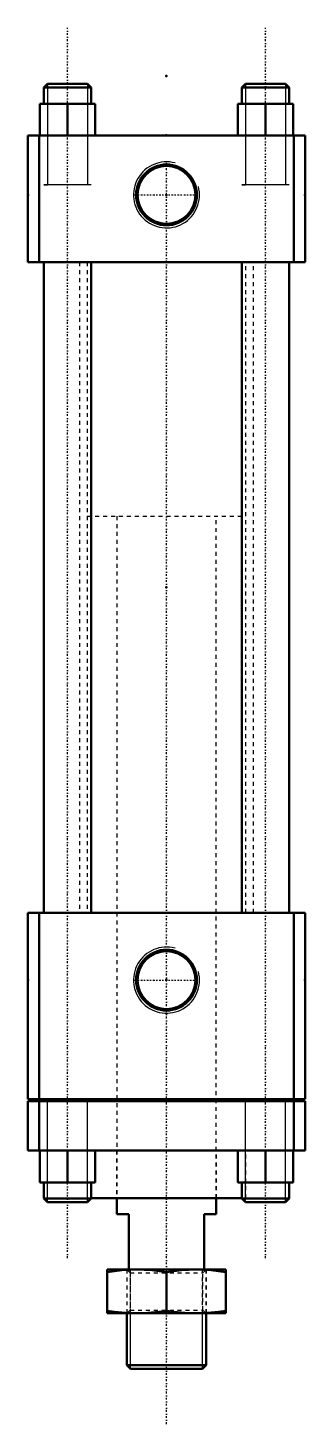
# Model space of a CAD drawing. Header units: millimetres. Extents: x -38 to 620, y -593 to 94.
# Drawn here: x -37.8 to 32.2, y -593.2 to -241.2 of the extents above; entities that cross this region are included whole.
import ezdxf

# ---------------------------------------------------------------- set-up
doc = ezdxf.new("R2010")
doc.units = ezdxf.units.MM
doc.linetypes.add('Center', pattern=[1.5, 0.45, -0.5, 0.05, -0.5])
doc.linetypes.add('Dashed', pattern=[2, 1, -1])
for name, color, linetype, lineweight in [('2d ConnectionPoints', 7, 'Continuous', 50), ('AM_0', 7, 'Continuous', 50), ('AM_5', 3, 'Continuous', 25), ('AM_7', 7, 'Center', 25), ('AM_9', 6, 'Dashed', 25)]:
    doc.layers.add(name, color=color, linetype=linetype, lineweight=lineweight)

# ---------------------------------------------------------------- blocks, each defined once
blk = doc.blocks.new('1_HC_M20X1_5NUT_0_in_HC210_A_SD_40_100_0_A_0__4')
at = {"layer": 'AM_0'}
for p, q in [((-15, -43), (15, -43)), ((-15, -54), (-15, -43)), ((0, -53.38), (0, -43.62)), ((15, -43), (15, -54)), ((-15, -54), (15, -54))]:
    blk.add_line(p, q, dxfattribs=at)
for points in [[(-7.5, -43), (-9.38, -43.04), (-11.25, -43.16), (-13.13, -43.36), (-15, -43.62)], [(0, -43.62), (-1.86, -43.36), (-3.73, -43.17), (-5.62, -43.04), (-7.5, -43)], [(7.5, -43), (5.62, -43.04), (3.75, -43.16), (1.87, -43.36), (0, -43.62)], [(15, -43.62), (13.14, -43.36), (11.27, -43.17), (9.38, -43.04), (7.5, -43)], [(-15, -53.38), (-13.14, -53.64), (-11.27, -53.83), (-9.38, -53.96), (-7.5, -54)], [(-7.5, -54), (-5.62, -53.96), (-3.75, -53.84), (-1.87, -53.64), (0, -53.38)], [(0, -53.38), (1.86, -53.64), (3.73, -53.83), (5.62, -53.96), (7.5, -54)], [(7.5, -54), (9.38, -53.96), (11.25, -53.84), (13.13, -53.64), (15, -53.38)]]:
    blk.add_lwpolyline(points, dxfattribs=at)
at = {"layer": 'AM_5', "linetype": 'Dashed'}
for p, q in [((-10, -43), (-10, -54)), ((10, -43), (10, -54))]:
    blk.add_line(p, q, dxfattribs=at)
at = {"layer": 'AM_9'}
for p, q in [((-10, -43), (-9.19, -43.81)), ((-9.19, -43.81), (-9.19, -53.19)), ((-9.19, -43.81), (9.19, -43.81)), ((9.19, -43.81), (10, -43)), ((9.19, -53.19), (9.19, -43.81)), ((-9.19, -53.19), (-10, -54)), ((-9.19, -53.19), (9.19, -53.19)), ((10, -54), (9.19, -53.19))]:
    blk.add_line(p, q, dxfattribs=at)
blk = doc.blocks.new('2_HC210_A__40_100_0SD__rod__0_in_HC210_A_SD_40_100_0_A_0__4')
at = {"layer": 'AM_0'}
for p, q in [((-12.5, -25), (-12.5, -29)), ((12.5, -29), (12.5, -25)), ((-9.5, -29), (-12.5, -29)), ((-9.5, -29), (-9.5, -43)), ((9.5, -29), (9.5, -43)), ((12.5, -29), (9.5, -29)), ((-10, -54), (-10, -67.08)), ((10, -67.08), (10, -54)), ((-10, -67.08), (10, -67.08)), ((-10, -67.08), (-9.08, -68)), ((-9.08, -68), (9.08, -68)), ((9.08, -68), (10, -67.08))]:
    blk.add_line(p, q, dxfattribs=at)
at = {"layer": 'AM_5', "linetype": 'Dashed'}
for p, q in [((-10, -43), (-9.08, -43)), ((-9.08, -54), (-9.08, -43)), ((9.08, -54), (9.08, -43)), ((10, -43), (9.08, -43))]:
    blk.add_line(p, q, dxfattribs=at)
at = {"layer": 'AM_5'}
for p, q in [((-9.08, -68), (-9.08, -54)), ((9.08, -68), (9.08, -54))]:
    blk.add_line(p, q, dxfattribs=at)
at = {"layer": 'AM_9'}
for p, q in [((-20, 211), (-20, 147)), ((20, 147), (20, 211)), ((-20, 147), (20, 147)), ((-12.5, 147), (-12.5, -25)), ((12.5, -25), (12.5, 147)), ((-10, -43), (-10, -54)), ((10, -54), (10, -43))]:
    blk.add_line(p, q, dxfattribs=at)
blk = doc.blocks.new('3_A__SD_40_100_A___0__0_in_HC210_A_SD_40_100_0_A_0__4')
at = {"layer": 'AM_0'}
for p, q in [((-30.08, 256), (-31, 255.08)), ((-31, 255.08), (-19, 255.08)), ((-31, 255.08), (-31, 251)), ((-30.08, 256), (-19.92, 256)), ((-19, 255.08), (-19.92, 256)), ((-19, 251), (-19, 255.08)), ((19.92, 256), (19, 255.08)), ((19, 255.08), (31, 255.08)), ((19, 255.08), (19, 251)), ((19.92, 256), (30.08, 256)), ((31, 255.08), (30.08, 256)), ((31, 251), (31, 255.08)), ((-18, 251), (-32, 251)), ((-32, 251), (-32, 243)), ((-31.95, 251), (-31.95, 243)), ((-25, 251), (-25, 243)), ((-18.05, 251), (-18.05, 243)), ((-18, 251), (-18, 243)), ((32, 251), (18, 251)), ((18, 251), (18, 243)), ((18.05, 251), (18.05, 243)), ((25, 251), (25, 243)), ((31.95, 251), (31.95, 243)), ((32, 251), (32, 243)), ((-35, 243), (-35, 211)), ((35, 243), (-35, 243)), ((-32.17, 243), (-32.17, 211)), ((32.17, 243), (32.17, 211)), ((35, 243), (35, 211)), ((35, 211), (-35, 211)), ((-31, 211), (-31, 47)), ((-19, 47), (-19, 211)), ((19, 211), (19, 47)), ((31, 47), (31, 211)), ((-35, 47), (-35, 0)), ((35, 47), (-35, 47)), ((-32.17, 47), (-32.17, 0)), ((32.17, 47), (32.17, 0)), ((35, 47), (35, 0)), ((-35, 0), (35, 0)), ((-33, -0.5), (-33, 0)), ((-31, 0), (-31, -0.5)), ((-25.1, -0.5), (-25.1, 0)), ((-23.1, -0.5), (-23.1, 0)), ((23.1, -0.5), (23.1, 0)), ((25.1, 0), (25.1, -0.5)), ((31, -0.5), (31, 0)), ((33, -0.5), (33, 0)), ((-35, -0.5), (35, -0.5)), ((-35, -0.5), (-35, -13)), ((-32.17, -0.5), (-32.17, -13)), ((32.17, -0.5), (32.17, -13)), ((35, -0.5), (35, -13)), ((35, -13), (-35, -13)), ((-32, -21), (-32, -13)), ((-31.95, -21), (-31.95, -13)), ((-25, -21), (-25, -13)), ((-18.05, -21), (-18.05, -13)), ((18.05, -21), (18.05, -13)), ((25, -21), (25, -13)), ((31.95, -21), (31.95, -13)), ((32, -21), (32, -13)), ((-18.05, -21), (-32, -21)), ((-31, -21), (-31, -25.08)), ((-19, -25.08), (-19, -21)), ((32, -21), (18.05, -21)), ((19, -21), (19, -25.08)), ((31, -25.08), (31, -21)), ((-31, -25.08), (-19, -25.08)), ((-31, -25.08), (-30.08, -26)), ((-30.08, -26), (-19.92, -26)), ((-19.92, -26), (-19, -25.08)), ((19, -25), (-19, -25)), ((19, -25.08), (31, -25.08)), ((19, -25.08), (19.92, -26)), ((19.92, -26), (30.08, -26)), ((30.08, -26), (31, -25.08))]:
    blk.add_line(p, q, dxfattribs=at)
for centre, radius in [((0, 228), 7.67), ((0, 228), 7.3), ((0, 30), 7.67), ((0, 30), 7.3)]:
    blk.add_circle(centre, radius, dxfattribs=at)
at = {"layer": 'AM_5'}
for p, q in [((-30.08, 256), (-30.08, 230.5)), ((-19.92, 256), (-19.92, 230.5)), ((19.92, 256), (19.92, 230.5)), ((30.08, 256), (30.08, 230.5)), ((-19, 230.5), (-31, 230.5)), ((-31, 230.5), (-30.08, 230.5)), ((-19, 230.5), (-19.92, 230.5)), ((31, 230.5), (19, 230.5)), ((19, 230.5), (19.92, 230.5)), ((31, 230.5), (30.08, 230.5)), ((-19, -0.5), (-31, -0.5)), ((-31, -0.5), (-30.08, -0.5)), ((-30.08, -26), (-30.08, -0.5)), ((-19.92, -26), (-19.92, -0.5)), ((-19, -0.5), (-19.92, -0.5)), ((31, -0.5), (19, -0.5)), ((19, -0.5), (19.92, -0.5)), ((19.92, -26), (19.92, -0.5)), ((30.08, -26), (30.08, -0.5)), ((31, -0.5), (30.08, -0.5))]:
    blk.add_line(p, q, dxfattribs=at)
for centre in [(0, 228), (0, 30)]:
    blk.add_arc(centre, 8.33, 75, 15, dxfattribs=at)
at = {"layer": 'AM_7'}
for p, q in [((-25, -40.1), (-25, 270.1)), ((25, -40.1), (25, 270.1)), ((0, -81.95), (0, 236.06)), ((-8.06, 228), (8.06, 228)), ((-8.06, 30), (8.06, 30))]:
    blk.add_line(p, q, dxfattribs=at)
at = {"layer": 'AM_9'}
for p, q in [((-22, 211), (-22, 47)), ((-20, 211), (-20, 47)), ((20, 47), (20, 211)), ((22, 47), (22, 211)), ((-12.5, 47), (-12.5, -13)), ((12.5, -13), (12.5, 47)), ((-20, -13), (-20, -25)), ((-18, -21), (-18, -13)), ((-12.6, -13), (-12.6, -25)), ((12.6, -25), (12.6, -13)), ((18, -21), (18, -13)), ((20, -25), (20, -13)), ((-18, -21), (-18.05, -21)), ((18.05, -21), (18, -21)), ((-19, -25), (-20, -25)), ((20, -25), (19, -25))]:
    blk.add_line(p, q, dxfattribs=at)

msp = doc.modelspace()

# ---------------------------------------------------------------- linework, layer by layer
at = {"layer": '2d ConnectionPoints'}
for p in [(-2.818, -253.286), (-2.818, -268.286), (-37.818, -283.286), (-2.818, -283.286), (-2.818, -283.286), (32.182, -283.286), (-2.818, -382.286), (-37.818, -481.286), (-2.818, -481.286), (-2.818, -481.286), (32.182, -481.286), (-2.818, -511.286), (-2.818, -511.286), (-2.818, -554.286), (-2.818, -565.286)]:
    msp.add_point(p, dxfattribs=at)

# ---------------------------------------------------------------- block references
for name in ['3_A__SD_40_100_A___0__0_in_HC210_A_SD_40_100_0_A_0__4', '2_HC210_A__40_100_0SD__rod__0_in_HC210_A_SD_40_100_0_A_0__4', '1_HC_M20X1_5NUT_0_in_HC210_A_SD_40_100_0_A_0__4']:
    msp.add_blockref(name, (-2.818, -511.286))

doc.saveas('drawing.dxf')
